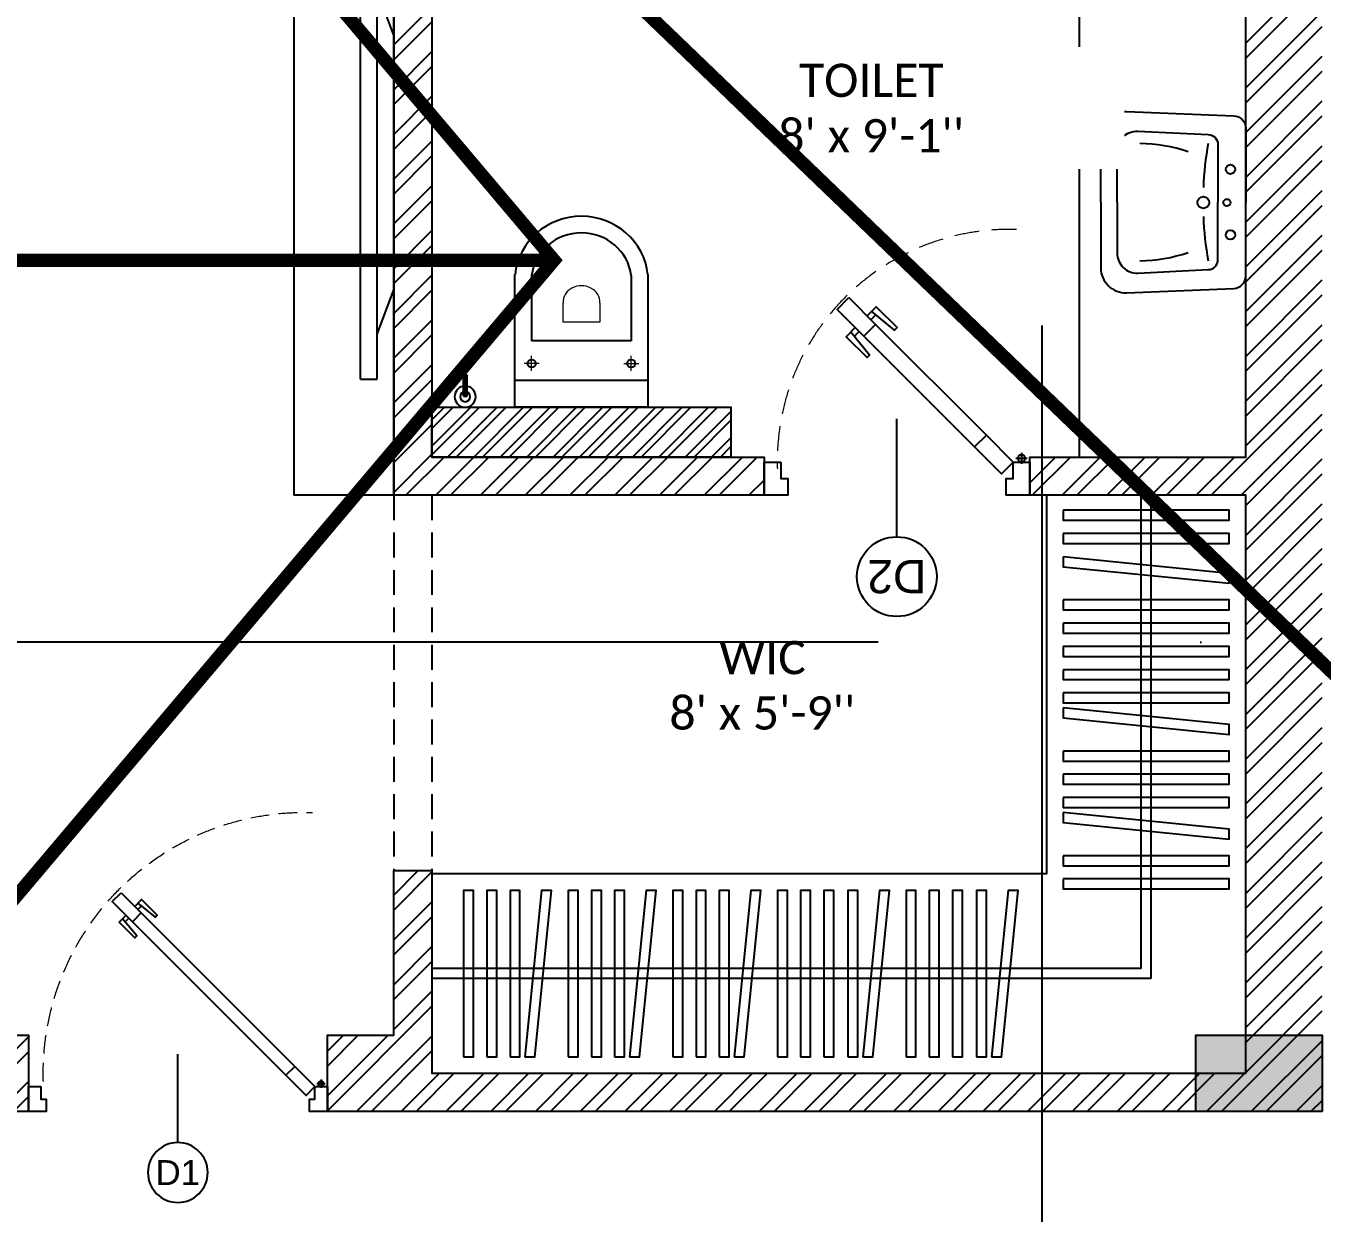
# Model space of a CAD drawing. Header units: millimetres. Extents: x -3567 to 83618, y -21481 to 19784.
# Drawn here: x 3338 to 7240, y 8339 to 11913 of the extents above; entities that cross this region are included whole.
import ezdxf
from ezdxf.enums import TextEntityAlignment as Align

# ---------------------------------------------------------------- set-up
doc = ezdxf.new("R2010")
doc.units = ezdxf.units.MM
doc.header["$LTSCALE"] = 150
for name, pattern in [('1625_East Villa$0$DASHED', [0.75, 0.5, -0.25]), ('1625E_Roof Plan$0$DASHED', [0.75, 0.5, -0.25]), ('ACAD_ISO10W100', [18, 12, -3, 0, -3])]:
    doc.linetypes.add(name, pattern=pattern)
for name, color, linetype in [('1625_East Villa$0$ad-Door', 11, 'Continuous'), ('1625_East Villa$0$ad-Furniture', 8, 'Continuous'), ('1625_East Villa$0$ad-Ledge wall', 6, 'Continuous'), ('1625_East Villa$0$ad-Text main', 7, 'Continuous'), ('1625_East Villa$0$ad-Text Main_Door&window Label', 7, 'Continuous'), ('1625_East Villa$0$ad-Toilet fixtures', 8, 'Continuous'), ('1625_East Villa$0$ad-Wall', 240, 'Continuous'), ('1625_East Villa$0$ad-Wall hatch', 8, 'Continuous'), ('1625E_Columns$0$ad-Column', 3, 'Continuous'), ('1625E_Columns$0$ad-Column Hatch', 125, 'Continuous'), ('1625E_Roof Plan$0$ad-Primary Roof', 5, 'Continuous'), ('1625E_Roof Plan$0$ad-Secondary Roof', 6, 'Continuous'), ('ad-Section Line', 2, 'Continuous')]:
    doc.layers.add(name, color=color, linetype=linetype)
doc.styles.add('1625_East Villa$0$New Text Style', font='arial.ttf', dxfattribs={"height": 100})
doc.styles.add('1625_East Villa$0$Standard', font='calibril.ttf')
doc.styles.add('ARIAL', font='arial.ttf')

# ---------------------------------------------------------------- blocks, each defined once
blk = doc.blocks.new('enuklfk')
at = {"layer": 'ad-Section Line', "linetype": 'ACAD_ISO10W100', "ltscale": 0.5}
blk.add_line((-3847.77, 0), (829.32, 0), dxfattribs=at)
at = {"layer": 'ad-Section Line', "linetype": 'Continuous', "style": 'ARIAL', "width": 0.8}
blk.add_attdef('SECTION-LETTER', text='', height=80, rotation=2340, dxfattribs=at).set_placement((916.85, 0), align=Align.MIDDLE)
blk = doc.blocks.new('zw$4759')
at = {"layer": 'ad-Section Line'}
for p, xscale, yscale, zscale, rotation in [((6397.4, -1540.2), 4.313292429215453, 4.313292429215453, 4.313292429215453, 90), ((953.4, -3562.5), 4.313292429215451, 4.313292429215451, 4.313292429215451, 180)]:
    blk.add_blockref('enuklfk', p, dxfattribs=dict(at, xscale=xscale, yscale=yscale, zscale=zscale, rotation=rotation))
blk = doc.blocks.new('1625_East Villa$0$6 U T S R N_Typical Floor Plan$0$3BHK+_A$0$ad_Commode')
for p, q in [((399.7, 200), (0, 200)), ((0, 200), (0, -200)), ((81.7, -200), (81.7, 200)), ((396.5, 150), (199.8, 150)), ((199.8, 150), (199.8, -150)), ((396.5, -150), (199.8, -150)), ((0, -200), (399.7, -200))]:
    blk.add_line(p, q)
at = {"lineweight": 9}
for p, q in [((131.7, 127.4), (131.7, 172.6)), ((109.1, 150), (154.3, 150)), ((313.4, 55.1), (256.4, 55.1)), ((256.4, 55.1), (256.4, -55.1)), ((256.4, -55.1), (313.4, -55.1)), ((109.1, -150), (154.3, -150)), ((131.7, -127.4), (131.7, -172.6))]:
    blk.add_line(p, q, dxfattribs=at)
at = {"extrusion": (0, 0, -1)}
for centre, major_axis, ratio, start_param, end_param in [((379.8, 0), (0, 201), 0.969555, 0.102023, 3.039569), ((131.7, 150), (-8.69, 8.69), 1, 0.785398, 7.068583), ((379.9, 0), (0, 151), 0.959538, 0.1147, 3.026893), ((131.7, -150), (-8.69, -8.69), 1, 2.356194490171165, 8.639379797350752)]:
    blk.add_ellipse(centre, major_axis=major_axis, ratio=ratio, start_param=start_param, end_param=end_param, dxfattribs=at)
at = {"lineweight": 9, "extrusion": (0, 0, -1)}
blk.add_ellipse((316.7, 0), major_axis=(0, 55.2), ratio=0.889512, start_param=-0.06636, end_param=3.207953, dxfattribs=at)
blk = doc.blocks.new('1625_East Villa$0$Typical floor plan$0$239E All Floor Plans$0$ad_Faucet')
at = {"ltscale": 25}
h = blk.add_hatch(dxfattribs=at)
h.set_pattern_fill('ANSI31', color=256, style=0)
h.set_pattern_definition([(45, (608.51888, -980.84871), (-0.088388348, 0.088388348), [])])
h.paths.add_polyline_path([(1.79, 0.23, -0.101839), (1.84, 0, -0.082633), (1.8, -0.19), (2.48, -0.19, 0.038606), (2.49, 0, 0.047181), (2.47, 0.23)])
h.paths.add_polyline_path([(1.31, -0.19), (1.8, -0.19, 0.082633), (1.84, 0, 0.101839), (1.79, 0.23), (1.31, 0.23)])
h.paths.add_polyline_path([(2.47, 0.23, -0.047181), (2.49, 0, -0.038606), (2.48, -0.19), (3.3, -0.19, -0.414214), (3.59, -0.48), (3.59, -0.64), (3.59, -1.18, -0.836396), (3.92, -1.24), (3.92, -0.64), (3.92, -0.05, 0.414214), (3.63, 0.23)])
for p, q in [((1.31, -0.19), (1.31, 0.23)), ((1.31, 0.23), (3.63, 0.23)), ((1.31, -0.19), (3.3, -0.19)), ((3.59, -0.48), (3.59, -0.64)), ((3.59, -0.64), (3.59, -1.27)), ((3.92, -0.05), (3.92, -0.64)), ((3.92, -0.64), (3.92, -1.27))]:
    blk.add_line(p, q)
for centre, radius in [((1.25, 0), 1.25), ((1.25, 0), 0.591), ((3.75, -1.24), 0.173)]:
    blk.add_circle(centre, radius)
for centre in [(3.63, -0.05), (3.3, -0.48)]:
    blk.add_arc(centre, 0.288, 0, 90)
blk = doc.blocks.new('1625_East Villa$0$zw$F302')
at = {"layer": '1625_East Villa$0$ad-Furniture'}
for points in [[(436.4, 0), (436.4, 198, 0.426121), (358.4, 272.8), (35.9, 259.8, 0.402405), (0, 222.4), (0, 0)], [(386.8, 0), (386.8, 153.8, 0.426121), (324.5, 213.7), (112.5, 203.2, 0.402405), (83.7, 173.3), (83.7, 0)], [(436.4, 0), (436.4, -198, -0.426121), (358.4, -272.8), (35.9, -259.8, -0.402405), (0, -222.4), (0, 0)], [(386.8, 0), (386.8, -153.8, -0.426121), (324.5, -213.7), (112.5, -203.2, -0.402405), (83.7, -173.3), (83.7, 0)]]:
    blk.add_lwpolyline(points, format="xyb", dxfattribs=at)
for centre, radius in [((46, 98.6), 14.1), ((56.6, 1.3), 10.6), ((127.4, 1.3), 17.7), ((46, -98.6), 14.1)]:
    blk.add_circle(centre, radius, dxfattribs=at)
for centre, radius, start, end in [((-831.2, 8.5), 959.2, 2.1045, 10.0784), ((322.6, -285.2), 461.6, 90.5074, 108.8514), ((-831.2, -8.5), 959.2, 349.9216, 357.8955), ((322.6, 285.2), 461.6, 251.1486, 269.4926)]:
    blk.add_arc(centre, radius, start, end, dxfattribs=at)
blk = doc.blocks.new('1625_East Villa$0$zw$2978')
at = {"layer": '1625_East Villa$0$ad-Furniture'}
for p, q in [((-315, 315), (-315, 1740)), ((-285, 285), (-285, 1740)), ((-315, 315), (-2450, 315)), ((-285, 285), (-2450, 285))]:
    blk.add_line(p, q, dxfattribs=at)
for points in [[(0, 1740), (-600, 1740), (-600, 600), (-2450, 600), (-2450, 0), (0, 0)], [(-550, 1695), (-550, 1665), (-50, 1665), (-50, 1695)], [(-550, 1625), (-550, 1595), (-50, 1595), (-50, 1625)], [(-550, 1555), (-550, 1525), (-50, 1475), (-50, 1505)], [(-550, 1425), (-550, 1395), (-50, 1395), (-50, 1425)], [(-550, 1355), (-550, 1325), (-50, 1325), (-50, 1355)], [(-550, 1285), (-550, 1255), (-50, 1255), (-50, 1285)], [(-550, 1215), (-550, 1185), (-50, 1185), (-50, 1215)], [(-550, 1145), (-550, 1115), (-50, 1115), (-50, 1145)], [(-550, 1100), (-550, 1070), (-50, 1020), (-50, 1050)], [(-550, 970), (-550, 940), (-50, 940), (-50, 970)], [(-550, 900), (-550, 870), (-50, 870), (-50, 900)], [(-550, 830), (-550, 800), (-50, 800), (-50, 830)], [(-550, 785), (-550, 755), (-50, 705), (-50, 735)], [(-550, 655), (-550, 625), (-50, 625), (-50, 655)], [(-2355, 50), (-2325, 50), (-2325, 550), (-2355, 550)], [(-2285, 50), (-2255, 50), (-2255, 550), (-2285, 550)], [(-2215, 50), (-2185, 50), (-2185, 550), (-2215, 550)], [(-2170, 50), (-2140, 50), (-2090, 550), (-2120, 550)], [(-2040, 50), (-2010, 50), (-2010, 550), (-2040, 550)], [(-1970, 50), (-1940, 50), (-1940, 550), (-1970, 550)], [(-1900, 50), (-1870, 50), (-1870, 550), (-1900, 550)], [(-1855, 50), (-1825, 50), (-1775, 550), (-1805, 550)], [(-1725, 50), (-1695, 50), (-1695, 550), (-1725, 550)], [(-1655, 50), (-1625, 50), (-1625, 550), (-1655, 550)], [(-1585, 50), (-1555, 50), (-1555, 550), (-1585, 550)], [(-1540, 50), (-1510, 50), (-1460, 550), (-1490, 550)], [(-1410, 50), (-1380, 50), (-1380, 550), (-1410, 550)], [(-1340, 50), (-1310, 50), (-1310, 550), (-1340, 550)], [(-1270, 50), (-1240, 50), (-1240, 550), (-1270, 550)], [(-1197.7, 50), (-1167.7, 50), (-1167.7, 550), (-1197.7, 550)], [(-1152.7, 50), (-1122.7, 50), (-1072.7, 550), (-1102.7, 550)], [(-1022.7, 50), (-992.7, 50), (-992.7, 550), (-1022.7, 550)], [(-952.7, 50), (-922.7, 50), (-922.7, 550), (-952.7, 550)], [(-882.7, 50), (-852.7, 50), (-852.7, 550), (-882.7, 550)], [(-810.5, 50), (-780.5, 50), (-780.5, 550), (-810.5, 550)], [(-765.5, 50), (-735.5, 50), (-685.5, 550), (-715.5, 550)], [(-550, 585), (-550, 555), (-50, 555), (-50, 585)]]:
    blk.add_lwpolyline(points, close=True, dxfattribs=at)
blk = doc.blocks.new('1625_East Villa$0$A$Cc8134665')
at = {"layer": '1625_East Villa$0$ad-Furniture', "ltscale": 0.125}
for p, q in [((0, -999.5), (0, 1000.5)), ((50, 650.5), (50, -649.5)), ((100, 650.5), (50, 650.5)), ((100, 650.5), (100, -649.5)), ((50, 515.6), (0, 382)), ((0, 382), (0, -382)), ((50, -515.6), (0, -382)), ((100, -649.5), (50, -649.5))]:
    blk.add_line(p, q, dxfattribs=at)
blk.add_lwpolyline([(0, 1000.5), (300, 1000.5), (300, -999.5), (0, -999.5)], dxfattribs=at)
blk = doc.blocks.new('1625_East Villa$0$zw$D46D')
at = {"layer": '1625_East Villa$0$ad-Furniture', "linetype": '1625_East Villa$0$DASHED'}
for points in [[(4445, 10500), (4445, 9370)], [(4560, 10500), (4560, 9370)]]:
    blk.add_lwpolyline(points, dxfattribs=at)
at = {"layer": '1625_East Villa$0$ad-Toilet fixtures'}
blk.add_lwpolyline([(6510, 10615), (6510, 12150)], dxfattribs=at)
at = {"layer": '1625_East Villa$0$ad-Furniture', "rotation": 180}
blk.add_blockref('1625_East Villa$0$A$Cc8134665', (4445, 11500.5), dxfattribs=at)
at = {"layer": '1625_East Villa$0$ad-Furniture'}
blk.add_blockref('1625_East Villa$0$zw$2978', (7010, 8760), dxfattribs=at)
at = {"layer": '1625_East Villa$0$ad-Toilet fixtures', "rotation": 180}
blk.add_blockref('1625_East Villa$0$zw$F302', (7010, 11382.5), dxfattribs=at)
at = {"layer": '1625_East Villa$0$ad-Toilet fixtures', "xscale": -1, "rotation": 270}
blk.add_blockref('1625_East Villa$0$6 U T S R N_Typical Floor Plan$0$3BHK+_A$0$ad_Commode', (5010, 10765), dxfattribs=at)
at = {"layer": '1625_East Villa$0$ad-Toilet fixtures', "xscale": -25.39999999990691, "yscale": 25.39999999990691, "zscale": 25.39999999990691, "rotation": 270}
blk.add_blockref('1625_East Villa$0$Typical floor plan$0$239E All Floor Plans$0$ad_Faucet', (4660, 10765), dxfattribs=at)
blk = doc.blocks.new('1625_East Villa$0$zw$3849')
at = {"layer": '1625_East Villa$0$ad-Text main', "char_height": 100, "width": 1424.195, "attachment_point": 5, "style": '1625_East Villa$0$Standard', "bg_fill": 2}
for s, insert in [("TOILET\\P8' x 9'-1''", (5882.8, 11665)), ("WIC \\P8' x 5'-9''", (5555, 9927.5))]:
    blk.add_mtext(s, dxfattribs=dict(at, insert=insert))
blk = doc.blocks.new('*U145')
for p, q in [((8.3, -111.1), (41.7, -111.1)), ((25, -127.8), (25, -94.4)), ((528.5, -478), (513.6, -492.9)), ((463.3, -543.1), (478.2, -528.2))]:
    blk.add_line(p, q)
for points in [[(50, -100), (0, -100), (0, 0), (71.4, 0), (71.4, -35.7), (71.4, -50), (50, -50)], [(750, -100), (750, -50), (728.6, -50), (728.6, -35.7), (728.6, 0), (800, 0), (800, -100)], [(50, -100), (130.8, -180.8), (166.2, -145.5), (85.4, -64.6)], [(130.8, -180.8), (464.2, -514.2), (499.5, -478.8), (166.2, -145.5)], [(545, -595), (464.2, -514.2), (499.5, -478.8), (580.3, -559.6)]]:
    blk.add_lwpolyline(points, close=True)
for points in [[(525.4, -504.7), (552.8, -477.2), (490, -414.3), (482.2, -422.2), (539.2, -490.8)], [(490, -540), (462.5, -567.5), (399.7, -504.7), (407.6, -496.8), (476.2, -553.8)]]:
    blk.add_lwpolyline(points)
blk.add_circle((25, -111.1), 11.1)
at = {"color": 8, "linetype": '1625_East Villa$0$DASHED', "lineweight": 0}
blk.add_arc((62.1, -102.1), 698.3, 268.1881, 1.8119, dxfattribs=at)
at = {"layer": '1625_East Villa$0$ad-Text Main_Door&window Label'}
blk.add_line((400, 125), (400, -230), dxfattribs=at)
blk.add_circle((400.3, 245), 120, dxfattribs=at)
at = {"layer": '1625_East Villa$0$ad-Text Main_Door&window Label', "style": '1625_East Villa$0$New Text Style'}
blk.add_attdef('D1', text='', height=100, dxfattribs=at).set_placement((400.3, 245), align=Align.MIDDLE_CENTER)
blk = doc.blocks.new('*U141')
for p, q in [((-25, -127.8), (-25, -94.4)), ((-8.3, -111.1), (-41.7, -111.1)), ((-811.3, -760.8), (-796.4, -775.7)), ((-746.2, -826), (-761.1, -811.1))]:
    blk.add_line(p, q)
for points in [[(-1150, -100), (-1150, -50), (-1128.6, -50), (-1128.6, -35.7), (-1128.6, 0), (-1200, 0), (-1200, -100)], [(-50, -100), (0, -100), (0, 0), (-71.4, 0), (-71.4, -35.7), (-71.4, -50), (-50, -50)], [(-50, -100), (-130.8, -180.8), (-166.2, -145.5), (-85.4, -64.6)], [(-130.8, -180.8), (-747, -797), (-782.4, -761.6), (-166.2, -145.5)], [(-827.8, -877.8), (-747, -797), (-782.4, -761.6), (-863.2, -842.5)]]:
    blk.add_lwpolyline(points, close=True)
for points in [[(-808.2, -787.5), (-835.7, -760), (-772.9, -697.2), (-765, -705), (-822, -773.7)], [(-772.8, -822.8), (-745.4, -850.3), (-682.5, -787.5), (-690.4, -779.7), (-759, -836.7)]]:
    blk.add_lwpolyline(points)
blk.add_circle((-25, -111.1), 11.1)
at = {"color": 8, "linetype": '1625_East Villa$0$DASHED', "lineweight": 0}
blk.add_arc((-93.1, -153.1), 1047.4, 178.1881, 271.8119, dxfattribs=at)
at = {"layer": '1625_East Villa$0$ad-Text Main_Door&window Label'}
blk.add_line((-600, 125), (-600, -230), dxfattribs=at)
blk.add_circle((-600.3, 245), 120, dxfattribs=at)
at = {"layer": '1625_East Villa$0$ad-Text Main_Door&window Label', "style": '1625_East Villa$0$New Text Style'}
blk.add_attdef('D1', text='', height=100, dxfattribs=at).set_placement((-585.4, 244.6), align=Align.MIDDLE_CENTER)
blk = doc.blocks.new('1625_East Villa$0$zw$42B5')
at = {"layer": '1625_East Villa$0$ad-Wall hatch', "transparency": 33554610}
h = blk.add_hatch(dxfattribs=at)
h.set_pattern_fill('ANSI32', color=256, scale=10)
h.set_pattern_definition([(45, (-1040635.14, 674820.02), (-67.351921, 67.351921), []), (45, (-1040590.24, 674820.02), (-67.351921, 67.351921), [])])
h.paths.add_polyline_path([(12120, 13620), (12120, 10220), (11890, 10220), (11890, 13390), (7240, 13390), (7240, 8645), (4245, 8645), (4245, 8875), (4445, 8875), (4445, 9370), (4560, 9370), (4560, 8760), (7010, 8760), (7010, 10500), (6360, 10500), (6360, 10615), (7010, 10615), (7010, 13390), (4560, 13390), (4560, 10615), (5560, 10615), (5560, 10500), (4445, 10500), (4445, 13390), (230, 13390), (230, 8875), (3345, 8875), (3345, 8645), (3060, 8645), (3060, 4745), (3345, 4745), (3345, 4515), (230, 4515), (230, 230), (4995, 230), (4995, 3130), (6060, 3130), (6060, 3015), (5110, 3015), (5110, 230), (8310, 230), (8310, 3015), (6860, 3015), (6860, 3130), (8310, 3130), (8310, 4630), (5110, 4630), (5110, 3930), (4995, 3930), (4995, 4515), (4245, 4515), (4245, 4745), (8540, 4745), (8540, 230), (9240, 230), (9240, 0), (0, 0), (0, 4745), (2830, 4745), (2830, 8645), (0, 8645), (0, 13620)])
at = {"layer": '1625_East Villa$0$ad-Wall hatch'}
h = blk.add_hatch(dxfattribs=at)
h.set_pattern_fill('ANSI32', color=256, scale=150, angle=180)
h.set_pattern_definition([(45, (47268.004, -9726.724), (-39.774756, 39.774756), []), (45, (47294.52, -9726.724), (-39.774756, 39.774756), [])])
h.paths.add_polyline_path([(4560, 10765), (5460, 10765), (5460, 10615), (4560, 10615)])
at = {"layer": '1625_East Villa$0$ad-Ledge wall'}
blk.add_lwpolyline([(4560, 10765), (5460, 10765), (5460, 10615), (4560, 10615)], close=True, dxfattribs=at)
at = {"layer": '1625_East Villa$0$ad-Wall'}
for points in [[(7240, 8645), (4245, 8645), (4245, 8875), (4445, 8875), (4445, 9370), (4560, 9370), (4560, 8760), (7010, 8760), (7010, 10500), (6360, 10500), (6360, 10615), (7010, 10615), (7010, 13390), (4560, 13390), (4560, 10615), (5560, 10615), (5560, 10500), (4445, 10500), (4445, 13390), (230, 13390)], [(230, 8875), (3345, 8875), (3345, 8645), (3060, 8645)]]:
    blk.add_lwpolyline(points, dxfattribs=at)
at = {"layer": '1625_East Villa$0$ad-Door', "ltscale": 5, "rotation": 180}
blk.add_blockref('*U145', (6360, 10500), dxfattribs=at).add_auto_attribs({'D1': 'D2'})
at = {"layer": '1625_East Villa$0$ad-Door', "ltscale": 5}
ref = blk.add_blockref('*U141', (4245, 8645), dxfattribs=dict(at, xscale=-0.7499999997027537, yscale=0.7499999997027537, zscale=0.7499999997027537, rotation=179.9999999999998))
ref.add_attrib('D1', 'D1', dxfattribs={"layer": '1625_East Villa$0$ad-Text Main_Door&window Label', "height": 75, "rotation": 1440, "style": '1625_East Villa$0$New Text Style'}).set_placement((3794.8, 8461.3), align=Align.MIDDLE_CENTER)
blk = doc.blocks.new('1625E_Roof Plan')
at = {"layer": '1625E_Roof Plan$0$ad-Primary Roof', "linetype": '1625E_Roof Plan$0$DASHED', "ltscale": 2, "const_width": 40}
blk.add_lwpolyline([(12570, 14670), (2380, 14670), (7475, 9770)], close=True, dxfattribs=at)
at = {"layer": '1625E_Roof Plan$0$ad-Secondary Roof', "linetype": '1625E_Roof Plan$0$DASHED', "ltscale": 2, "const_width": 40}
blk.add_lwpolyline([(2380, 8195), (4927.5, 11207.5), (2380, 14220), (-450, 14220), (-450, 8195)], close=True, dxfattribs=at)
blk.add_lwpolyline([(361.7, 11207.5), (4927.5, 11207.5)], dxfattribs=at)
blk = doc.blocks.new('1625E_Columns$0$zw$6AA0')
at = {"layer": '1625E_Columns$0$ad-Column Hatch', "transparency": 33554687}
h = blk.add_hatch(color=256, dxfattribs=at)
h.dxf.hatch_style = 1
h.paths.add_polyline_path([(0, -230), (380, -230), (380, 0), (0, 0)])
at = {"layer": '1625E_Columns$0$ad-Column'}
blk.add_lwpolyline([(0, -230), (380, -230), (380, 0), (0, 0)], close=True, dxfattribs=at)
blk = doc.blocks.new('1625E_Columns')
at = {"layer": '1625E_Columns$0$ad-Column', "xscale": -1, "rotation": 359.9999999999997}
blk.add_blockref('1625E_Columns$0$zw$6AA0', (7240, 8875), dxfattribs=at)
blk = doc.blocks.new('1625_East Villa')
at = {"layer": '1625_East Villa$0$ad-Furniture'}
blk.add_blockref('1625_East Villa$0$zw$D46D', (0, 0), dxfattribs=at)
at = {"layer": '1625_East Villa$0$ad-Text main'}
blk.add_blockref('1625_East Villa$0$zw$3849', (0, 0), dxfattribs=at)
at = {"layer": '1625_East Villa$0$ad-Wall'}
blk.add_blockref('1625_East Villa$0$zw$42B5', (0, 0), dxfattribs=at)
blk.add_blockref('1625E_Roof Plan', (0, 0))
blk.add_blockref('1625E_Columns', (0, 0))

msp = doc.modelspace()

# ---------------------------------------------------------------- block references
msp.add_blockref('1625_East Villa', (0, 0))

# ---------------------------------------------------------------- next in the draw order: block references
msp.add_blockref('zw$4759', (0, 13620))

doc.saveas('drawing.dxf')
